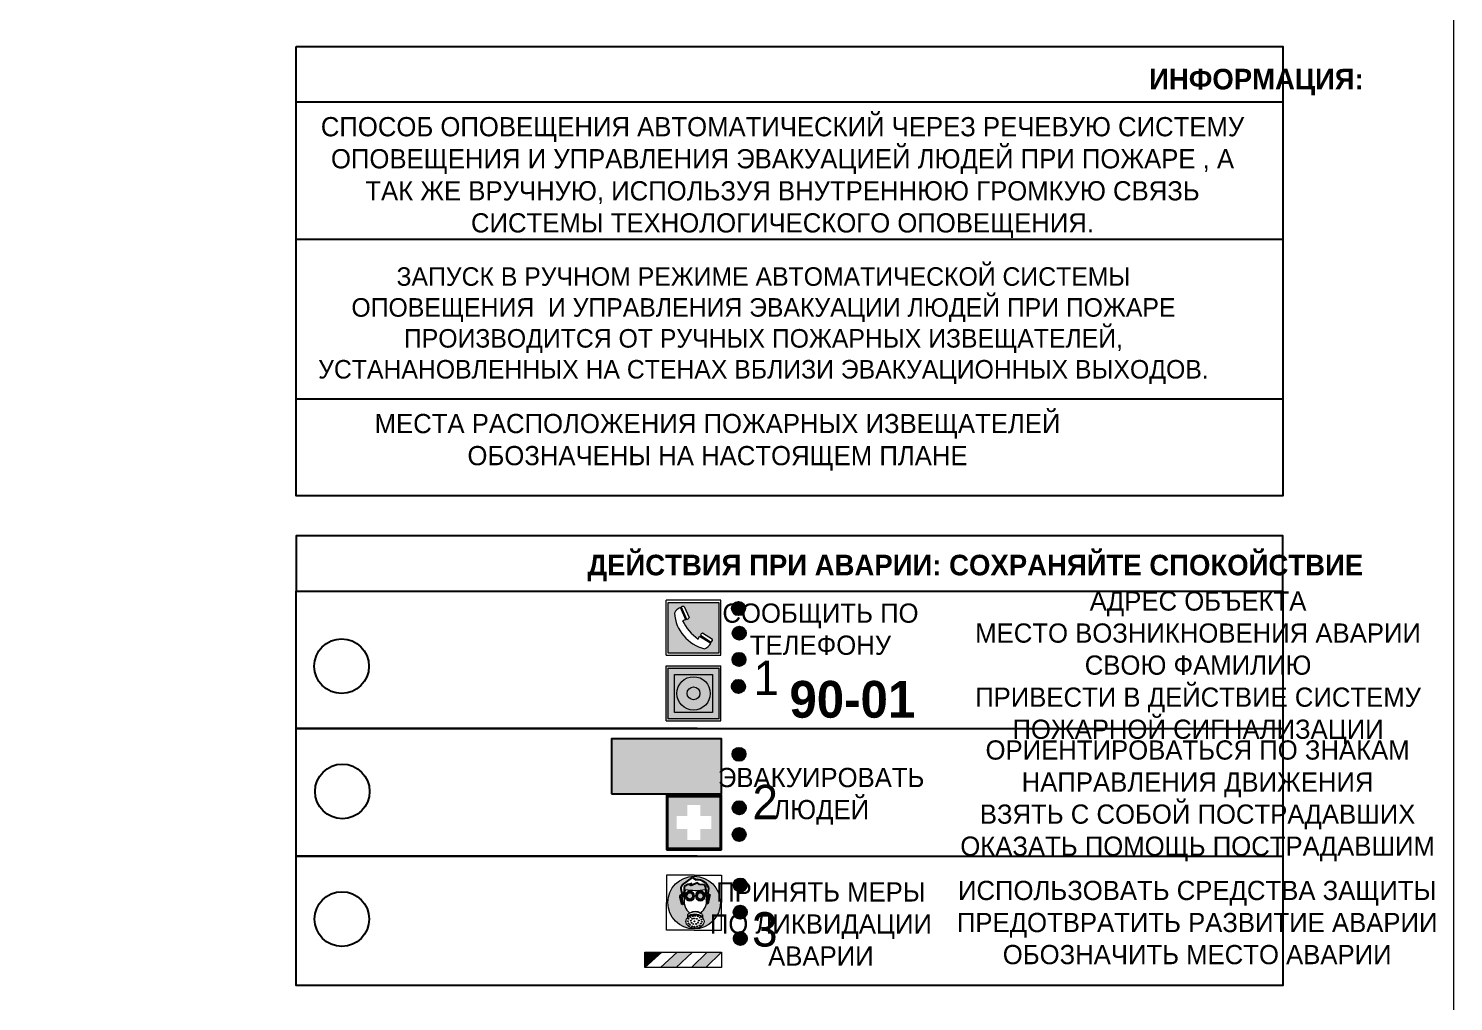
# Model space of a CAD drawing. Header units: millimetres. Extents: x 13810 to 67229, y 12374 to 21950.
# Drawn here: x 22113.5 to 22321.1, y 14646.2 to 14787.9 of the extents above; entities that cross this region are included whole.
import ezdxf

# ---------------------------------------------------------------- set-up
doc = ezdxf.new("R2010")
doc.units = ezdxf.units.MM
doc.styles.add('обычный', font='arial.ttf')

# ---------------------------------------------------------------- blocks, each defined once
blk = doc.blocks.new('A$C38D26F80')
h = blk.add_hatch(color=5)
h.dxf.hatch_style = 1
h.paths.add_polyline_path([(-8.77, -4.48, 1), (-0.19, -4.48, 1)])
h.paths.add_polyline_path([(-6.75, -3.58), (-6.75, -3.31), (-6.62, -3.22), (-6.5, -3.22), (-6.42, -3.3), (-6.39, -3.28), (-6.59, -2.23), (-6.59, -2.01), (-6.38, -1.58), (-4.76, -0.4), (-4.13, -0.79, -0.362848), (-2.1, -2.1, -0.201049), (-2.17, -2.48, 0.085434), (-2.26, -3.13), (-1.9, -3.16), (-2.25, -4.7), (-2.4, -4.59), (-2.43, -4.34), (-2.36, -4.34), (-2.14, -3.34), (-2.47, -3.42), (-2.58, -1.95), (-2.77, -1.58), (-3.58, -1.52), (-3.92, -1.26), (-5.05, -1.73), (-4.87, -1.39), (-5.41, -1.6), (-5.41, -1.46), (-6.13, -1.87), (-6.18, -3.5), (-6.56, -3.47), (-6.37, -4.59), (-6.16, -4.43), (-6.16, -4.66), (-6.36, -4.79), (-6.37, -4.8), (-6.51, -4.76)], flags=16)
h.paths.add_polyline_path([(-6.51, -4.76), (-6.36, -4.79), (-6.37, -4.8)], flags=0)
h.paths.add_polyline_path([(-5.92, -2.34, 0.089508), (-2.67, -2.35), (-2.48, -3.88, -0.268602), (-3.4, -6.18, 0.262449), (-5.2, -6.18, -0.268602), (-6.11, -3.88)], flags=16)
edge = h.paths.add_edge_path(flags=16)
edge.add_ellipse((-5.19, -3.41), major_axis=(0, 0.842), ratio=0.848992, start_angle=0, end_angle=360)
edge = h.paths.add_edge_path(flags=0)
edge.add_ellipse((-5.19, -3.39), major_axis=(0, 0.665), ratio=0.853798, start_angle=0, end_angle=360)
edge = h.paths.add_edge_path(flags=0)
edge.add_ellipse((-5.19, -3.4), major_axis=(0, 0.528), ratio=0.864094, start_angle=0, end_angle=360)
edge = h.paths.add_edge_path(flags=16)
edge.add_ellipse((-3.47, -3.4), major_axis=(0, 0.842), ratio=0.848992, start_angle=0, end_angle=360)
h.paths.add_polyline_path([(-3.13, -6.45), (-3.13, -6.84, 0.383174), (-5.57, -6.85), (-5.57, -6.49, -0.369952)], flags=16)
edge = h.paths.add_edge_path(flags=0)
edge.add_ellipse((-3.47, -3.39), major_axis=(0, 0.665), ratio=0.853798, start_angle=0, end_angle=360)
edge = h.paths.add_edge_path(flags=0)
edge.add_ellipse((-3.47, -3.4), major_axis=(0, 0.528), ratio=0.864094, start_angle=0, end_angle=360)
edge = h.paths.add_edge_path(flags=16)
edge.add_ellipse((-4.34, -7.57), major_axis=(-1.48, 0), ratio=0.744955, start_angle=0, end_angle=360)
h.paths.add_polyline_path([(-5.01, -6.85, -1), (-5.15, -6.85, -1)], flags=0)
h.paths.add_polyline_path([(-5.33, -7.14, -1), (-5.47, -7.14, -1)], flags=0)
h.paths.add_polyline_path([(-4.61, -6.71, -1), (-4.74, -6.71, -1)], flags=16)
h.paths.add_polyline_path([(-5.43, -7.51, -1), (-5.57, -7.51, -1)], flags=0)
h.paths.add_polyline_path([(-4.26, -6.67, -1), (-4.4, -6.67, -1)], flags=16)
h.paths.add_polyline_path([(-4.74, -7.14, -1), (-4.88, -7.14, -1)], flags=0)
h.paths.add_polyline_path([(-4.93, -7.43, -1), (-5.07, -7.43, -1)], flags=0)
h.paths.add_polyline_path([(-4.41, -7.07, -1), (-4.54, -7.07, -1)], flags=0)
h.paths.add_polyline_path([(-5.33, -7.87, -1), (-5.46, -7.87, -1)], flags=0)
h.paths.add_polyline_path([(-3.8, -6.71, -1), (-3.94, -6.71, -1)], flags=16)
h.paths.add_polyline_path([(-4.85, -7.78, -1), (-4.98, -7.78, -1)], flags=0)
h.paths.add_polyline_path([(-3.96, -7.14, -1), (-4.1, -7.14, -1)], flags=0)
h.paths.add_polyline_path([(-4.33, -7.53, -1), (-4.47, -7.53, -1)], flags=0)
h.paths.add_polyline_path([(-5.09, -8.12, -1), (-5.23, -8.12, -1)], flags=0)
h.paths.add_polyline_path([(-3.5, -6.94, -1), (-3.64, -6.94, -1)], flags=0)
h.paths.add_polyline_path([(-4.54, -7.97, -1), (-4.68, -7.97, -1)], flags=0)
h.paths.add_polyline_path([(-3.66, -7.39, -1), (-3.8, -7.39, -1)], flags=0)
h.paths.add_polyline_path([(-4.73, -8.35, -1), (-4.86, -8.35, -1)], flags=0)
h.paths.add_polyline_path([(-4.09, -7.96, -1), (-4.23, -7.96, -1)], flags=0)
h.paths.add_polyline_path([(-3.77, -7.74, -1), (-3.91, -7.74, -1)], flags=0)
h.paths.add_polyline_path([(-3.22, -7.27, -1), (-3.35, -7.27, -1)], flags=0)
h.paths.add_polyline_path([(-4.34, -8.4, -1), (-4.47, -8.4, -1)], flags=0)
h.paths.add_polyline_path([(-3.16, -7.61, -1), (-3.3, -7.61, -1)], flags=0)
h.paths.add_polyline_path([(-3.9, -8.35, -1), (-4.04, -8.35, -1)], flags=0)
h.paths.add_polyline_path([(-3.32, -7.91, -1), (-3.46, -7.91, -1)], flags=0)
h.paths.add_polyline_path([(-3.55, -8.23, -1), (-3.69, -8.23, -1)], flags=0)
at = {"color": 5, "lineweight": 5}
for p, q in [((-4.48, 0), (-8.96, 0)), ((-8.96, 0), (-8.96, -4.48)), ((-4.48, 0), (0, 0)), ((0, 0), (0, -4.48)), ((-6.59, -2.01), (-6.38, -1.58)), ((-6.59, -2.23), (-6.59, -2.01)), ((-6.39, -3.28), (-6.59, -2.23)), ((-6.38, -1.58), (-4.76, -0.4)), ((-6.13, -1.87), (-6.18, -3.5)), ((-5.41, -1.46), (-6.13, -1.87)), ((-4.87, -1.39), (-5.41, -1.6)), ((-5.41, -1.6), (-5.41, -1.46)), ((-3.92, -1.26), (-5.05, -1.73)), ((-5.05, -1.73), (-4.87, -1.39)), ((-4.76, -0.4), (-4.13, -0.79)), ((-3.58, -1.52), (-3.92, -1.26)), ((-2.77, -1.58), (-3.58, -1.52)), ((-2.58, -1.95), (-2.77, -1.58)), ((-2.47, -3.42), (-2.58, -1.95)), ((-8.96, -8.96), (-8.96, -4.48)), ((-6.75, -3.31), (-6.62, -3.22)), ((-6.75, -3.58), (-6.75, -3.31)), ((-6.51, -4.76), (-6.75, -3.58)), ((-6.62, -3.22), (-6.5, -3.22)), ((-6.18, -3.5), (-6.56, -3.47)), ((-6.56, -3.47), (-6.37, -4.59)), ((-6.5, -3.22), (-6.42, -3.3)), ((-6.42, -3.3), (-6.39, -3.28)), ((-6.37, -4.59), (-6.16, -4.43)), ((-6.16, -4.43), (-6.16, -4.66)), ((-5.92, -2.34), (-6.11, -3.88)), ((-2.67, -2.34), (-2.48, -3.88)), ((-2.14, -3.34), (-2.47, -3.42)), ((-2.43, -4.34), (-2.4, -4.59)), ((-2.43, -4.34), (-2.36, -4.34)), ((-2.4, -4.59), (-2.25, -4.7)), ((-2.36, -4.34), (-2.14, -3.34)), ((-1.9, -3.16), (-2.26, -3.13)), ((-2.25, -4.7), (-1.9, -3.16)), ((0, -8.96), (0, -4.48)), ((-6.37, -4.8), (-6.51, -4.76)), ((-6.16, -4.66), (-6.37, -4.8)), ((-5.57, -6.49), (-5.57, -6.85)), ((-3.13, -6.45), (-3.13, -6.84)), ((-4.48, -8.96), (-8.96, -8.96)), ((-4.48, -8.96), (0, -8.96))]:
    blk.add_line(p, q, dxfattribs=at)
at = {"color": 5}
for p, q in [((-6.59, -2.01), (-6.38, -1.58)), ((-6.59, -2.23), (-6.59, -2.01)), ((-6.39, -3.28), (-6.59, -2.23)), ((-6.38, -1.58), (-4.76, -0.4)), ((-6.13, -1.87), (-6.18, -3.5)), ((-5.41, -1.46), (-6.13, -1.87)), ((-4.87, -1.39), (-5.41, -1.6)), ((-5.41, -1.6), (-5.41, -1.46)), ((-3.92, -1.26), (-5.05, -1.73)), ((-5.05, -1.73), (-4.87, -1.39)), ((-4.76, -0.4), (-4.13, -0.79)), ((-3.58, -1.52), (-3.92, -1.26)), ((-2.77, -1.58), (-3.58, -1.52)), ((-2.58, -1.95), (-2.77, -1.58)), ((-2.47, -3.42), (-2.58, -1.95)), ((-6.75, -3.31), (-6.62, -3.22)), ((-6.75, -3.58), (-6.75, -3.31)), ((-6.51, -4.76), (-6.75, -3.58)), ((-6.62, -3.22), (-6.5, -3.22)), ((-6.18, -3.5), (-6.56, -3.47)), ((-6.56, -3.47), (-6.37, -4.59)), ((-6.5, -3.22), (-6.42, -3.3)), ((-6.42, -3.3), (-6.39, -3.28)), ((-6.37, -4.59), (-6.16, -4.43)), ((-6.16, -4.43), (-6.16, -4.66)), ((-2.14, -3.34), (-2.47, -3.42)), ((-2.4, -4.59), (-2.43, -4.34)), ((-2.43, -4.34), (-2.36, -4.34)), ((-2.25, -4.7), (-2.4, -4.59)), ((-2.36, -4.34), (-2.14, -3.34)), ((-2.26, -3.13), (-1.9, -3.16)), ((-1.9, -3.16), (-2.25, -4.7)), ((-6.37, -4.8), (-6.51, -4.76)), ((-6.36, -4.79), (-6.51, -4.76)), ((-6.16, -4.66), (-6.37, -4.8)), ((-6.16, -4.66), (-6.36, -4.79))]:
    blk.add_line(p, q, dxfattribs=at)
at = {"color": 5, "lineweight": 5}
for centre, radius in [((-4.48, -4.48), 4.29), ((-5.08, -6.85), 0.0678), ((-4.67, -6.71), 0.0678), ((-4.33, -6.67), 0.0678), ((-3.87, -6.71), 0.0678), ((-3.57, -6.94), 0.0678), ((-5.5, -7.51), 0.0678), ((-5.4, -7.14), 0.0678), ((-5.4, -7.87), 0.0678), ((-5.16, -8.12), 0.0678), ((-5, -7.43), 0.0678), ((-4.91, -7.78), 0.0678), ((-4.81, -7.14), 0.0678), ((-4.79, -8.35), 0.0678), ((-4.61, -7.97), 0.0678), ((-4.47, -7.07), 0.0678), ((-4.4, -7.53), 0.0678), ((-4.4, -8.4), 0.0678), ((-4.16, -7.96), 0.0678), ((-4.03, -7.14), 0.0678), ((-3.97, -8.35), 0.0678), ((-3.84, -7.74), 0.0678), ((-3.73, -7.39), 0.0678), ((-3.62, -8.23), 0.0678), ((-3.39, -7.91), 0.0678), ((-3.28, -7.27), 0.0678), ((-3.23, -7.61), 0.0678)]:
    blk.add_circle(centre, radius, dxfattribs=at)
at = {"color": 5}
for centre, radius, start, end in [((-3.89, -2.66), 1.88, 17.387, 97.1599), ((-2.6, -2.2), 0.511, 326.3906, 11.8614), ((-0.35, -3.07), 1.91, 162.2553, 181.7878)]:
    blk.add_arc(centre, radius, start, end, dxfattribs=at)
at = {"color": 5, "lineweight": 5}
for centre, radius, start, end in [((-2.6, -2.2), 0.513, 326.4781, 11.7739), ((-3.66, -4.24), 2.47, 171.573, 231.7124), ((-4.28, 6.66), 9.15, 259.6987, 280.1569), ((-4.93, -4.24), 2.47, 308.2876, 8.427), ((-0.47, -3.05), 1.79, 161.5846, 182.4584), ((-4.33, -7.88), 1.87, 50.358, 131.5662), ((-4.34, -8.2), 1.82, 48.4943, 132.3565), ((-4.3, -7.78), 1.83, 60.5889, 119.4111)]:
    blk.add_arc(centre, radius, start, end, dxfattribs=at)
for centre, major_axis, ratio in [((-5.19, -3.41), (0, 0.842), 0.848992), ((-5.19, -3.39), (0, 0.665), 0.853798), ((-5.19, -3.4), (0, 0.528), 0.864094), ((-3.47, -3.4), (0, 0.842), 0.848992), ((-3.47, -3.39), (0, 0.665), 0.853798), ((-3.47, -3.4), (0, 0.528), 0.864094), ((-4.34, -7.57), (-1.48, 0), 0.744955)]:
    blk.add_ellipse(centre, major_axis=major_axis, ratio=ratio, dxfattribs=at)
blk = doc.blocks.new('A$C47DD6509')
at = {"lineweight": 5}
for points in [[(-8.69, 0), (-11.19, 0), (-11.19, -2.22)], [(-4.22, 0), (-6.45, 0), (-8.91, -2.22), (-6.61, -2.22)], [(0, 0), (-2.09, 0), (-4.36, -2.22), (-2.29, -2.22)]]:
    blk.add_hatch(color=242, dxfattribs=at).paths.add_polyline_path(points)
at = {"color": 242, "lineweight": 5}
for p, q in [((-11.19, -2.22), (-8.69, 0)), ((-11.19, -2.22), (-11.19, 0)), ((-11.19, 0), (-8.69, 0)), ((-11.19, 0), (0, 0)), ((-8.91, -2.22), (-6.45, 0)), ((-6.61, -2.22), (-4.22, 0)), ((-4.36, -2.22), (-2.09, 0)), ((-2.29, -2.22), (0, 0)), ((0, 0), (0, -2.22)), ((0, -2.22), (-11.19, -2.22))]:
    blk.add_line(p, q, dxfattribs=at)
blk = doc.blocks.new('A$C32E8229D')
at = {"true_color": 0xffffff}
blk.add_hatch(color=7, dxfattribs=at).paths.add_polyline_path([(0, 0), (0, -8), (16, -8), (16, 0)])
h = blk.add_hatch(color=126)
h.paths.add_polyline_path([(0.2, -0.2), (15.8, -0.2), (15.8, -7.8), (0.2, -7.8)])
h.paths.add_polyline_path([(13.49, -2.05), (12.08, -2.05), (11.37, -2.63, 0.162397), (11.29, -2.84), (11.29, -3.63), (10.35, -3.63), (10.35, -4.05), (11.68, -4.05), (11.68, -3.48), (12.26, -4.28), (11.29, -5.1), (11.29, -6.78), (11.85, -6.78), (11.85, -5.44), (12.8, -4.64), (12.8, -5.94), (14.46, -5.94), (14.46, -5.39), (13.45, -5.39), (13.45, -3.97), (12.46, -2.59), (13.15, -2.59), (13.69, -3.34), (14.18, -3)], flags=16)
h.paths.add_polyline_path([(10.74, -1.82, 1), (11.8, -1.82, 1)], flags=16)
h.paths.add_polyline_path([(9.39, -3.59), (5.99, -3.59), (6.56, -3.03), (5.91, -3.03), (5.1, -3.83), (5.91, -4.64), (6.56, -4.64), (5.99, -4.09), (9.39, -4.09)], flags=16)
h.paths.add_polyline_path([(4.29, -1.08), (1.72, -1.08), (1.72, -6.6), (4.29, -6.6)], flags=16)
at = {"color": 126}
blk.add_lwpolyline([(16, -8), (0, -8), (0, 0), (16, 0)], close=True, dxfattribs=at)
blk = doc.blocks.new('A$C18900ED3')
h = blk.add_hatch(color=126)
h.paths.add_polyline_path([(-0.18, -0.18), (-7.02, -0.18), (-7.02, -7.02), (-0.18, -7.02)])
h.paths.add_polyline_path([(-5.89, -4.46), (-5.89, -2.77), (-4.46, -2.77), (-4.46, -1.31), (-2.77, -1.31), (-2.77, -2.77), (-1.33, -2.77), (-1.33, -4.46), (-2.77, -4.46), (-2.77, -5.89), (-4.46, -5.89), (-4.46, -4.46)], flags=16)
at = {"color": 126}
for p, q in [((-7.2, 0), (-7.2, -7.2)), ((0, 0), (-7.2, 0)), ((0, -7.2), (0, 0)), ((-7.02, -7.02), (-7.02, -0.18)), ((-7.02, -0.18), (-0.18, -0.18)), ((-0.18, -0.18), (-0.18, -7.02)), ((-7.2, -7.2), (0, -7.2)), ((-0.18, -7.02), (-7.02, -7.02))]:
    blk.add_line(p, q, dxfattribs=at)
blk = doc.blocks.new('A$C456E1F9C')
at = {"lineweight": 5}
h = blk.add_hatch(color=242, dxfattribs=at)
h.paths.add_polyline_path([(0.51, -1.47), (0.51, -13.26), (12.29, -13.26), (12.29, -1.47)])
h.paths.add_polyline_path([(5.42, -4.95, -0.254479), (4.78, -5.4), (3.52, -2.53, -0.209735), (4.23, -2.4)], flags=16)
h.paths.add_polyline_path([(8.53, -8.6), (10.87, -10.17), (10.54, -10.76), (8.03, -9.13, -0.192251)], flags=16)
h.paths.add_polyline_path([(4.61, -5.49, 0.005518), (3.87, -5.72, 0.128647), (7.49, -10.01, 0.00809), (7.83, -9.33), (10.47, -10.97, -0.16736), (8.99, -12.25, -0.327862), (1.95, -3.95, -0.166952), (3.36, -2.62)], flags=16)
at = {"color": 242, "lineweight": 5}
for p, q in [((0, -13.77), (0, -0.97)), ((12.8, -0.97), (0, -0.97)), ((4.61, -5.49), (3.36, -2.62)), ((3.52, -2.53), (4.78, -5.4)), ((4.23, -2.4), (5.42, -4.95)), ((12.8, -13.77), (12.8, -0.97)), ((7.83, -9.33), (10.47, -10.97)), ((8.03, -9.13), (10.54, -10.76)), ((10.81, -10.12), (8.53, -8.6)), ((10.54, -10.76), (10.8, -10.3)), ((10.8, -10.3), (10.81, -10.12)), ((0, -13.77), (12.8, -13.77))]:
    blk.add_line(p, q, dxfattribs=at)
blk.add_lwpolyline([(0.51, -1.47), (12.29, -1.47), (12.29, -13.26), (0.51, -13.26)], close=True, dxfattribs=at)
for centre, radius, start, end in [((4.59, -5.34), 2.99, 114.2845, 152.1974), ((4.02, -3.27), 0.891, 76.3284, 123.7092), ((11.12, -3.31), 9.19, 183.9915, 256.6009), ((14.98, -39.1), 35.17, 107.1487, 108.4135), ((13.86, -0.94), 11.08, 205.5536, 234.8762), ((4.68, -4.59), 0.824, 276.9621, 334.0723), ((-13.31, 0.8), 23.44, 332.5487, 334.4027), ((8.94, -9.5), 0.989, 114.4092, 157.9388), ((7.87, -9.46), 3, 291.9291, 329.9329)]:
    blk.add_arc(centre, radius, start, end, dxfattribs=at)
blk = doc.blocks.new('A$C54414219')
at = {"true_color": 0xffffff}
h = blk.add_hatch(color=7, dxfattribs=at)
h.paths.add_polyline_path([(2.39, -9.45), (2.39, -18.3), (11.23, -18.3), (11.23, -9.45)], flags=0)
h.paths.add_polyline_path([(10.71, -13.87, -1), (2.92, -13.87, -1)], flags=0)
h.paths.add_polyline_path([(8.3, -13.87, -1), (5.33, -13.87, -1)], flags=0)
h.paths.add_polyline_path([(0.41, -7.47), (0.41, -20.27), (13.21, -20.27), (13.21, -7.47)])
h.paths.add_polyline_path([(0.92, -19.77), (12.71, -19.77), (12.71, -7.98), (0.92, -7.98)], flags=16)
h.paths.add_polyline_path([(11.23, -9.45), (11.23, -18.3), (2.39, -18.3), (2.39, -9.45)], flags=0)
at = {"lineweight": 5}
h = blk.add_hatch(color=242, dxfattribs=at)
h.paths.add_polyline_path([(12.71, -7.98), (0.92, -7.98), (0.92, -19.77), (12.71, -19.77)])
h.paths.add_polyline_path([(11.23, -18.3), (2.39, -18.3), (2.39, -9.45), (11.23, -9.45)], flags=16)
h.paths.add_polyline_path([(10.71, -13.87, -1), (2.92, -13.87, -1)], flags=0)
h.paths.add_polyline_path([(8.3, -13.87, -1), (5.33, -13.87, -1)], flags=0)
at = {"true_color": 0xffffff}
h = blk.add_hatch(color=7, dxfattribs=at)
h.paths.add_polyline_path([(2.39, -9.45), (2.39, -18.3), (11.23, -18.3), (11.23, -9.45)])
h.paths.add_polyline_path([(10.71, -13.87, -1), (2.92, -13.87, -1)], flags=16)
h.paths.add_polyline_path([(8.3, -13.87, -1), (5.33, -13.87, -1)], flags=0)
at = {"lineweight": 5}
h = blk.add_hatch(color=242, dxfattribs=at)
h.paths.add_polyline_path([(2.92, -13.87, 1), (10.71, -13.87, 1)])
h.paths.add_polyline_path([(8.3, -13.87, -1), (5.33, -13.87, -1)], flags=16)
at = {"color": 242, "lineweight": 5}
for p, q in [((0.41, -20.27), (0.41, -7.47)), ((0.41, -7.47), (13.21, -7.47)), ((0.41, -7.47), (13.21, -7.47)), ((13.21, -20.27), (13.21, -7.47)), ((0.41, -20.27), (13.21, -20.27))]:
    blk.add_line(p, q, dxfattribs=at)
for points in [[(0.92, -7.98), (12.71, -7.98), (12.71, -19.77), (0.92, -19.77)], [(2.39, -9.45), (11.23, -9.45), (11.23, -18.3), (2.39, -18.3)]]:
    blk.add_lwpolyline(points, close=True, dxfattribs=at)
for radius in [3.89, 1.49]:
    blk.add_circle((6.81, -13.87), radius, dxfattribs=at)

msp = doc.modelspace()

# ---------------------------------------------------------------- hatches: boundary and pattern name
at = {"lineweight": 0}
h = msp.add_hatch(color=256, dxfattribs=at)
h.dxf.hatch_style = 1
h.paths.add_polyline_path([(22215.97, 14703.41, 1), (22217.91, 14703.41, 1)])
h = msp.add_hatch(color=256, dxfattribs=at)
h.dxf.hatch_style = 1
h.paths.add_polyline_path([(22216.08, 14699.83, 1), (22218.01, 14699.83, 1)])
h = msp.add_hatch(color=256, dxfattribs=at)
h.dxf.hatch_style = 1
h.paths.add_polyline_path([(22216.04, 14696.02, 1), (22217.97, 14696.02, 1)])
h = msp.add_hatch(color=256, dxfattribs=at)
h.dxf.hatch_style = 1
h.paths.add_polyline_path([(22215.96, 14692.09, 1), (22217.89, 14692.09, 1)])
h = msp.add_hatch(color=256, dxfattribs=at)
h.dxf.hatch_style = 1
h.paths.add_polyline_path([(22216.04, 14682.2, 1), (22217.97, 14682.2, 1)])
h = msp.add_hatch(color=256, dxfattribs=at)
h.dxf.hatch_style = 1
h.paths.add_polyline_path([(22216.08, 14674.42, 1), (22218.02, 14674.42, 1)])
h = msp.add_hatch(color=256, dxfattribs=at)
h.dxf.hatch_style = 1
h.paths.add_polyline_path([(22216.08, 14670.52, 1), (22218.01, 14670.52, 1)])
h = msp.add_hatch(color=256, dxfattribs=at)
h.dxf.hatch_style = 1
h.paths.add_polyline_path([(22216.23, 14663.17, 1), (22218.17, 14663.17, 1)])
h = msp.add_hatch(color=256, dxfattribs=at)
h.dxf.hatch_style = 1
h.paths.add_polyline_path([(22216.23, 14659.22, 1), (22218.16, 14659.22, 1)])
h = msp.add_hatch(color=256, dxfattribs=at)
h.dxf.hatch_style = 1
h.paths.add_polyline_path([(22216.23, 14655.39, 1), (22218.16, 14655.39, 1)])

# ---------------------------------------------------------------- linework, layer by layer
at = {"color": 126, "lineweight": 0, "true_color": 0x008754}
msp.add_lwpolyline([(21721.1, 14942.36), (22321.1, 14942.36), (22321.1, 14547.36), (21721.1, 14547.36)], close=True, dxfattribs=at)
at = {"color": 0}
msp.add_lwpolyline([(22152.5, 14785.26), (22296.26, 14785.26), (22296.26, 14719.81), (22152.5, 14719.81)], close=True, dxfattribs=at)
for points in [[(22152.5, 14777.21), (22296.26, 14777.21)], [(22152.5, 14757.21), (22296.26, 14757.21)], [(22152.5, 14733.96), (22296.26, 14733.96)]]:
    msp.add_lwpolyline(points, dxfattribs=at)
for points in [[(22152.5, 14705.95), (22296.26, 14705.95), (22296.26, 14714), (22152.5, 14714)], [(22152.5, 14705.95), (22296.26, 14705.95), (22296.26, 14648.55), (22152.5, 14648.55)]]:
    msp.add_lwpolyline(points, close=True)
for points in [[(22210.91, 14685.95), (22152.5, 14685.95), (22296.26, 14685.95)], [(22210.91, 14667.38), (22152.5, 14667.38), (22296.26, 14667.38)]]:
    msp.add_lwpolyline(points)
for centre, radius in [((22216.94, 14703.41), 0.966), ((22217.05, 14699.83), 0.966), ((22159.12, 14695.03), 3.98), ((22217.01, 14696.02), 0.966), ((22216.92, 14692.09), 0.966), ((22217.01, 14682.2), 0.966), ((22159.22, 14676.8), 3.98), ((22217.05, 14674.42), 0.966), ((22217.04, 14670.52), 0.966), ((22217.2, 14663.17), 0.966), ((22159.15, 14658.22), 3.98), ((22217.19, 14659.22), 0.966), ((22217.2, 14655.39), 0.966)]:
    msp.add_circle(centre, radius)

# ---------------------------------------------------------------- block references
for name, p, xscale, yscale, zscale in [('A$C456E1F9C', (22206.38, 14705.23), 0.625, 0.625, 0.625), ('A$C54414219', (22206.13, 14699.74), 0.625, 0.625, 0.625), ('A$C18900ED3', (22214.45, 14676.28), 1.111111111007631, 1.111111111007631, 1.111111111007631), ('A$C38D26F80', (22214.47, 14664.61), 0.8928571427240968, 0.8928571427240968, 0.8928571427240968)]:
    msp.add_blockref(name, p, dxfattribs=dict(xscale=xscale, yscale=yscale, zscale=zscale))
at = {"xscale": -1}
msp.add_blockref('A$C32E8229D', (22214.45, 14684.43), dxfattribs=at)
at = {"color": 242, "true_color": 0xc1121c}
msp.add_blockref('A$C47DD6509', (22214.47, 14653.39), dxfattribs=at)

# ---------------------------------------------------------------- texts
at = {"lineweight": 0, "attachment_point": 5, "style": 'обычный'}
for s, insert, char_height, width in [('{\\fProxima Nova Rg|b1|i0|c204|p2;ИНФОРМАЦИЯ:\\H1.1997x; }', (22292.4, 14780.07), 3, 175.1736), ('{\\fProxima Nova Rg|b0|i0|c204|p2;СПОСОБ ОПОВЕЩЕНИЯ АВТОМАТИЧЕСКИЙ ЧЕРЕЗ РЕЧЕВУЮ СИСТЕМУ ОПОВЕЩЕНИЯ И УПРАВЛЕНИЯ ЭВАКУАЦИЕЙ ЛЮДЕЙ ПРИ ПОЖАРЕ , А ТАК ЖЕ ВРУЧНУЮ, ИСПОЛЬЗУЯ ВНУТРЕННЮЮ ГРОМКУЮ СВЯЗЬ СИСТЕМЫ ТЕХНОЛОГИЧЕСКОГО ОПОВЕЩЕНИЯ.}', (22223.35, 14766.17), 2.8, 137.0334), ('{\\fProxima Nova Rg|b0|i0|c204|p2;\\P\\pt8.1;ЗАПУСК В РУЧНОМ РЕЖИМЕ АВТОМАТИЧЕСКОЙ СИСТЕМЫ ОПОВЕЩЕНИЯ  И УПРАВЛЕНИЯ ЭВАКУАЦИИ ЛЮДЕЙ ПРИ ПОЖАРЕ ПРОИЗВОДИТСЯ ОТ РУЧНЫХ ПОЖАРНЫХ ИЗВЕЩАТЕЛЕЙ, УСТАНАНОВЛЕННЫХ НА СТЕНАХ ВБЛИЗИ ЭВАКУАЦИОННЫХ ВЫХОДОВ. }', (22220.57, 14746.87), 2.7, 131.4512), ('\\pt8.4;{\\fProxima Nova Rg|b0|i0|c204|p2;\\PМЕСТА РАСПОЛОЖЕНИЯ ПОЖАРНЫХ ИЗВЕЩАТЕЛЕЙ ОБОЗНАЧЕНЫ НА НАСТОЯЩЕМ ПЛАНЕ}', (22213.88, 14729.95), 2.8, 118.5618), ('{\\fProxima Nova Rg|b1|i0|c204|p2;ДЕЙСТВИЯ ПРИ АВАРИИ: СОХРАНЯЙТЕ СПОКОЙСТВИЕ\\H1.6644x; }', (22251.44, 14709.32), 3, 175.1736), ('\\pi-8.4,l8.4,t8.4;{\\fProxima Nova Rg|b0|i0|c204|p2;АДРЕС ОБЪЕКТА\\PМЕСТО ВОЗНИКНОВЕНИЯ АВАРИИ\\PСВОЮ ФАМИЛИЮ\\PПРИВЕСТИ В ДЕЙСТВИЕ СИСТЕМУ \\PПОЖАРНОЙ СИГНАЛИЗАЦИИ}', (22283.89, 14694.78), 2.8, 126.6484), ('{\\fProxima Nova Rg|b0|i0|c204|p2;СООБЩИТЬ ПО \\PТЕЛЕФОНУ}', (22228.88, 14700.4), 2.8, 126.6484), ('{\\fProxima Nova Rg|b0|i0|c204|p2;1\\H1.1667x; }', (22220.98, 14693.34), 5, 126.6484), ('{\\fProxima Nova Rg|b1|i0|c204|p2;\\H1.0714x;90-01\\fProxima Nova Rg|b0|i0|c204|p2;\\H0.93331x; \\H1.3449x; }', (22233.52, 14690.17), 5, 126.6484), ('\\pi-8.4,l8.4,t8.4;{\\fProxima Nova Rg|b0|i0|c204|p2;ОРИЕНТИРОВАТЬСЯ ПО ЗНАКАМ \\PНАПРАВЛЕНИЯ ДВИЖЕНИЯ\\PВЗЯТЬ С СОБОЙ ПОСТРАДАВШИХ\\PОКАЗАТЬ ПОМОЩЬ ПОСТРАДАВШИМ}', (22283.82, 14675.42), 2.8, 126.6484), ('{\\fProxima Nova Rg|b0|i0|c204|p2;ЭВАКУИРОВАТЬ \\PЛЮДЕЙ}', (22228.98, 14676.08), 2.8, 126.6484), ('{\\fProxima Nova Rg|b0|i0|c204|p2;2\\H1.1967x; }', (22220.83, 14675.25), 5, 126.6484), ('{\\fProxima Nova Rg|b0|i0|c204|p2;ПРИНЯТЬ МЕРЫ \\PПО ЛИКВИДАЦИИ \\PАВАРИИ}', (22228.94, 14657.5), 2.8, 126.6484), ('\\pi-8.4,l8.4,t8.4;{\\fProxima Nova Rg|b0|i0|c204|p2;ИСПОЛЬЗОВАТЬ СРЕДСТВА ЗАЩИТЫ \\PПРЕДОТВРАТИТЬ РАЗВИТИЕ АВАРИИ\\PОБОЗНАЧИТЬ МЕСТО АВАРИИ}', (22283.76, 14657.69), 2.8, 126.6484), ('{\\fProxima Nova Rg|b0|i0|c204|p2;3\\H1.1967x; }', (22220.77, 14656.68), 5, 126.6484)]:
    msp.add_mtext(s, dxfattribs=dict(at, insert=insert, char_height=char_height, width=width))

doc.saveas('drawing.dxf')
